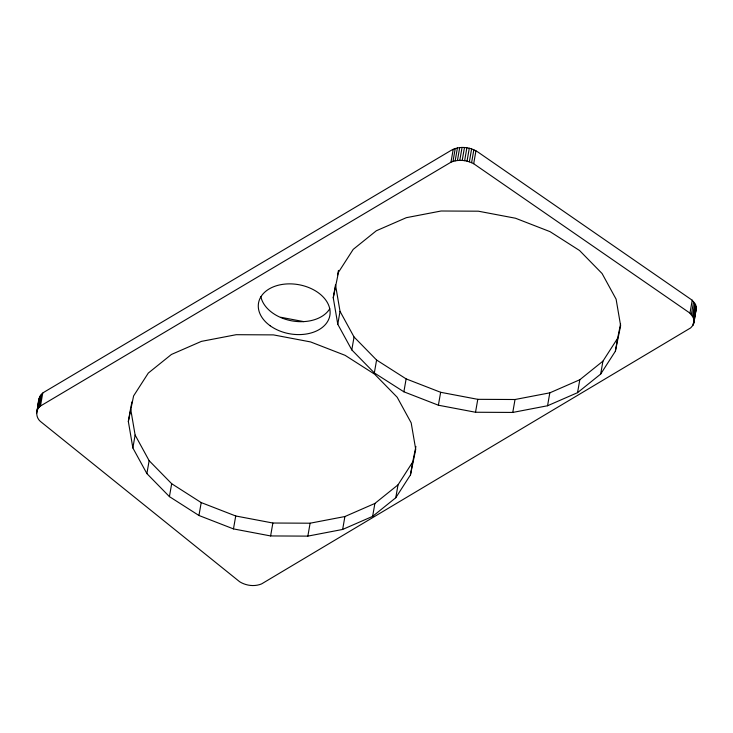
<?xml version="1.0" encoding="UTF-8"?>
<svg xmlns="http://www.w3.org/2000/svg" width="733" height="733" viewBox="0 0 733 733"><rect width="100%" height="100%" fill="white"/><g stroke="black" fill="none" stroke-linecap="round" stroke-linejoin="round"><path stroke-width="1.1" d="M694.014 322.355L693.326 317.563L689.973 313.138L473.692 163.725C466.82 160.041 458.244 159.153 450.969 162.195L40.48 406.009C35.349 409.591 35.743 417.361 40.242 421.292L239.709 581.782C246.151 585.749 254.516 586.803 261.58 583.908L690.678 327.889L692.923 325.333L694.014 322.355L696.35 307.851L695.58 304.653L692.227 300.228L477.879 152.015C470.21 146.93 459.591 145.702 451.391 150.219L44.301 392.008C37.209 395.774 38.574 405.12 36.833 411.662M36.65 413.284L39.087 398.752M37.31 410.095L39.564 397.185M38.089 408.62L40.342 395.701M39.151 407.246L41.405 394.336M40.48 406.009L42.734 393.09M128.339 421.457L133.598 395.921L148.295 373.07L171.421 354.46L201.401 341.376L236.2 334.697L273.436 334.889L310.581 341.926L345.096 355.331L374.627 374.196L397.176 397.231L411.186 422.868L415.721 449.366L410.453 474.911L395.765 497.762L372.63 516.362L342.65 529.446L307.851 536.125L270.614 535.942L233.47 528.905L198.955 515.491L169.424 496.626L146.884 473.591L132.865 447.955L128.339 421.457L130.593 408.547L135.119 435.036L149.138 460.681L171.678 483.716L201.208 502.581L235.724 515.986L272.868 523.023L310.105 523.206L344.904 516.536L374.884 503.443L398.019 484.843L412.706 461.992L415.913 446.443M132.865 447.955L135.119 435.036M146.884 473.591L149.138 460.681M169.424 496.626L171.678 483.716M198.955 515.491L201.208 502.581M233.47 528.905L235.724 515.986M270.614 535.942L272.868 523.023M333.249 297.763L338.509 272.227L353.205 249.376L376.331 230.767L406.32 217.683L441.11 211.003L478.356 211.196L515.491 218.232L550.007 231.637L579.546 250.503L602.086 273.537L616.105 299.174L620.631 325.672L615.372 351.217L600.675 374.068L577.549 392.668L547.56 405.752L512.77 412.432L475.525 412.248L438.389 405.212L403.874 391.798L374.334 372.932L351.794 349.898L337.776 324.261L333.249 297.763L335.503 284.853L340.03 311.342L354.048 336.988L376.588 360.022L406.128 378.888L440.643 392.292L477.779 399.329L515.024 399.512L549.814 392.842L579.803 379.749L602.929 361.149L617.626 338.298L620.594 323.867M337.776 324.261L340.03 311.342M307.851 536.125L310.105 523.206M351.794 349.898L354.048 336.988M342.65 529.446L344.904 516.536M374.334 372.932L376.588 360.022M372.63 516.362L374.884 503.443M403.874 391.798L406.128 378.888M450.969 162.195L453.223 149.285M452.985 161.434L455.239 148.524M395.765 497.762L398.019 484.843M455.156 160.866L457.41 147.956M457.438 160.509L459.692 147.59M459.802 160.353L462.056 147.443M462.211 160.408L464.465 147.498M464.63 160.683L466.884 147.764M410.453 474.911L412.706 461.992M467.031 161.159L469.285 148.24M469.358 161.828L471.612 148.918M471.594 162.689L473.848 149.779M473.692 163.725L475.946 150.815M438.389 405.212L440.643 392.292M475.525 412.248L477.779 399.329M512.77 412.432L515.024 399.512M547.56 405.752L549.814 392.842M577.549 392.668L579.803 379.749M600.675 374.068L602.929 361.149M615.372 351.217L617.626 338.298M689.973 313.138L692.227 300.228M691.356 314.53L693.61 301.611M692.483 316.015L694.737 303.096M693.326 317.563L695.58 304.653M693.867 319.167L696.121 306.247M692.923 325.333L693.299 323.18M694.426 316.729L694.802 314.576M693.62 323.885L696.35 307.851M130.822 407.438L131.958 401.886M337.565 274.857L338.472 270.413M696.268 309.436L695.177 312.423M280.73 317.261L303.774 321.622M38.904 400.374L39.032 402.023M329.768 308.74A36.21 24.968 9.9 0 1 292.082 320.898A36.21 24.968 9.9 0 1 260.875 296.618M270.175 325.773A36.21 24.968 9.9 0 0 329.346 317.618A36.21 24.968 9.9 0 0 283.075 284.303A36.21 24.968 9.9 0 0 270.175 325.773"/></g></svg>
